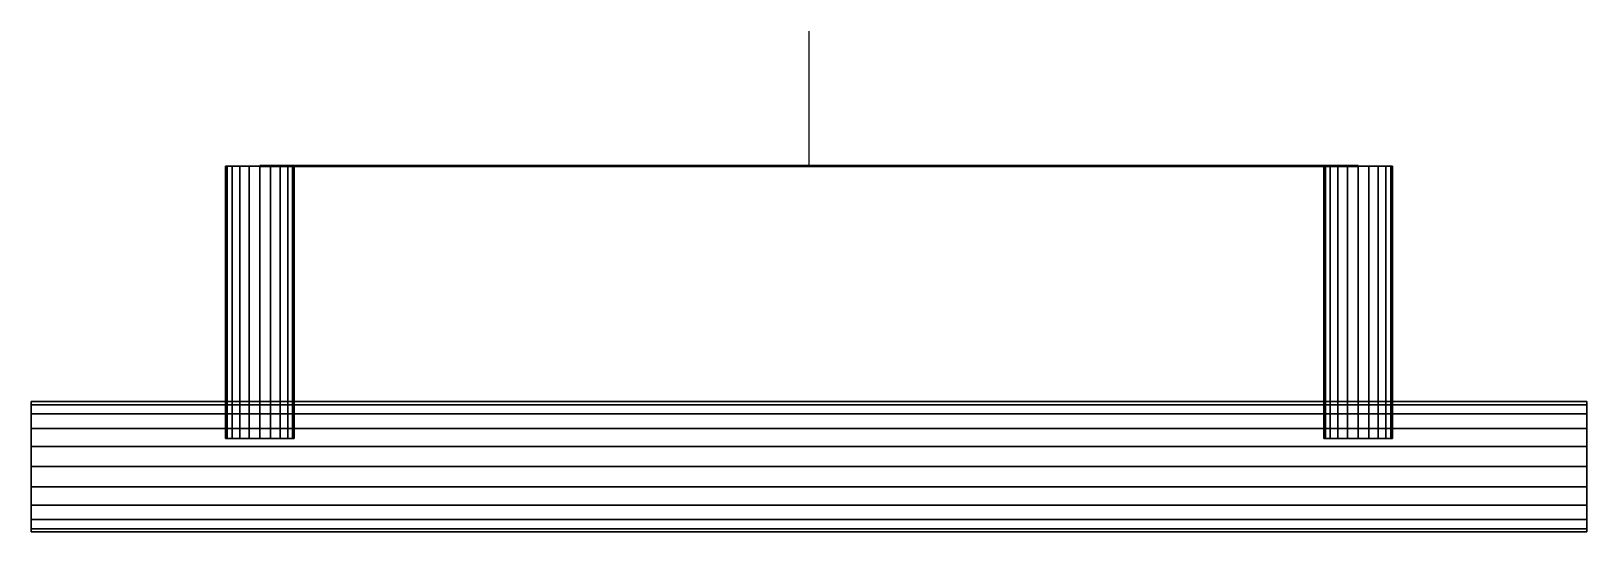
# Model space of a CAD drawing. Extents: x -68 to 68, y -32 to 12.
import ezdxf

# ---------------------------------------------------------------- set-up
doc = ezdxf.new("R2010")
doc.units = 0
doc.layers.get('0').update_dxf_attribs({"linetype": 'CONTINUOUS'})
doc.layers.add('CONTORNO', color=2, linetype='CONTINUOUS')
doc.layers.add('PUXADOR', color=252, linetype='CONTINUOUS')

msp = doc.modelspace()

# ---------------------------------------------------------------- linework, layer by layer
at = {"linetype": 'BYBLOCK'}
msp.add_lwpolyline([(0, 0), (0, 11.80502)], dxfattribs=at)
at = {"layer": 'CONTORNO', "linetype": 'BYBLOCK'}
msp.add_lwpolyline([(-48, -0.05), (48, -0.05), (48, 0.05), (-48, 0.05), (-48, -0.05)], dxfattribs=at)
at = {"layer": 'PUXADOR', "linetype": 'BYBLOCK', "extrusion": (0, -1, 0)}
msp.add_line((-48, 0, -3), (-48, 0, 3), dxfattribs=at)

# ---------------------------------------------------------------- meshes
at = {"layer": 'PUXADOR', "linetype": 'BYBLOCK'}
mesh = msp.add_polymesh((2, 7), dxfattribs=at)
for k, corner in enumerate([(-48, 0, 3), (-49.5, 0, 2.59808), (-50.59808, 0, 1.5), (-51, 0), (-50.59808, 0, -1.5), (-49.5, 0, -2.59808), (-48, 0, -3), (-48, 0, 3), (-48, 0, 2), (-48, 0, 1), (-48, 0), (-48, 0, -1), (-48, 0, -2), (-48, 0, -3)]):
    mesh.set_mesh_vertex(divmod(k, 7), corner)
mesh = msp.add_polymesh((2, 7), dxfattribs=at)
for k, corner in enumerate([(-48, 0, 3), (-46.5, 0, 2.59808), (-45.40192, 0, 1.5), (-45, 0), (-45.40192, 0, -1.5), (-46.5, 0, -2.59808), (-48, 0, -3), (-48, 0, 3), (-48, 0, 2), (-48, 0, 1), (-48, 0), (-48, 0, -1), (-48, 0, -2), (-48, 0, -3)]):
    mesh.set_mesh_vertex(divmod(k, 7), corner)
mesh = msp.add_polymesh((2, 7), dxfattribs=at)
for k, corner in enumerate([(48, 0, 3), (46.5, 0, 2.59808), (45.40192, 0, 1.5), (45, 0), (45.40192, 0, -1.5), (46.5, 0, -2.59808), (48, 0, -3), (48, 0, 3), (48, 0, 2), (48, 0, 1), (48, 0), (48, 0, -1), (48, 0, -2), (48, 0, -3)]):
    mesh.set_mesh_vertex(divmod(k, 7), corner)
mesh = msp.add_polymesh((2, 7), dxfattribs=at)
for k, corner in enumerate([(48, 0, 3), (49.5, 0, 2.59808), (50.59808, 0, 1.5), (51, 0), (50.59808, 0, -1.5), (49.5, 0, -2.59808), (48, 0, -3), (48, 0, 3), (48, 0, 2), (48, 0, 1), (48, 0), (48, 0, -1), (48, 0, -2), (48, 0, -3)]):
    mesh.set_mesh_vertex(divmod(k, 7), corner)
at = {"layer": 'PUXADOR'}
mesh = msp.add_polymesh((2, 11), dxfattribs=at)
for k, corner in enumerate([(-48, -23.85, 3), (-48.93001, -23.85, 2.86), (-49.76, -23.85, 2.43), (-50.43001, -23.85, 1.77), (-50.85, -23.85, 0.93), (-51, -23.85), (-50.85, -23.85, -0.92), (-50.43001, -23.85, -1.76), (-49.76, -23.85, -2.42), (-48.93001, -23.85, -2.85), (-48, -23.85, -3), (-48, 0, 3), (-48.93001, 0, 2.86), (-49.76, 0, 2.43), (-50.43001, 0, 1.77), (-50.85, 0, 0.93), (-51, 0), (-50.85, 0, -0.92), (-50.43001, 0, -1.76), (-49.76, 0, -2.42), (-48.93001, 0, -2.85), (-48, 0, -3)]):
    mesh.set_mesh_vertex(divmod(k, 11), corner)
mesh = msp.add_polymesh((2, 11), dxfattribs=at)
for k, corner in enumerate([(-48, 0, 3), (-47.07, 0, 2.86), (-46.24, 0, 2.43), (-45.57, 0, 1.77), (-45.15, 0, 0.93), (-45, 0), (-45.15, 0, -0.92), (-45.57, 0, -1.76), (-46.24, 0, -2.42), (-47.07, 0, -2.85), (-48, 0, -3), (-48, -23.85, 3), (-47.07, -23.85, 2.86), (-46.24, -23.85, 2.43), (-45.57, -23.85, 1.77), (-45.15, -23.85, 0.93), (-45, -23.85), (-45.15, -23.85, -0.92), (-45.57, -23.85, -1.76), (-46.24, -23.85, -2.42), (-47.07, -23.85, -2.85), (-48, -23.85, -3)]):
    mesh.set_mesh_vertex(divmod(k, 11), corner)
mesh = msp.add_polymesh((2, 11), dxfattribs=at)
for k, corner in enumerate([(48, 0, 3), (47.07, 0, 2.86), (46.24, 0, 2.43), (45.57, 0, 1.77), (45.15, 0, 0.93), (45, 0), (45.15, 0, -0.92), (45.57, 0, -1.76), (46.24, 0, -2.42), (47.07, 0, -2.85), (48, 0, -3), (48, -23.85, 3), (47.07, -23.85, 2.86), (46.24, -23.85, 2.43), (45.57, -23.85, 1.77), (45.15, -23.85, 0.93), (45, -23.85), (45.15, -23.85, -0.92), (45.57, -23.85, -1.76), (46.24, -23.85, -2.42), (47.07, -23.85, -2.85), (48, -23.85, -3)]):
    mesh.set_mesh_vertex(divmod(k, 11), corner)
mesh = msp.add_polymesh((2, 11), dxfattribs=at)
for k, corner in enumerate([(48, -23.85, 3), (48.93, -23.85, 2.86), (49.76, -23.85, 2.43), (50.43, -23.85, 1.77), (50.85, -23.85, 0.93), (51, -23.85), (50.85, -23.85, -0.92), (50.43, -23.85, -1.76), (49.76, -23.85, -2.42), (48.93, -23.85, -2.85), (48, -23.85, -3), (48, 0, 3), (48.93, 0, 2.86), (49.76, 0, 2.43), (50.43, 0, 1.77), (50.85, 0, 0.93), (51, 0), (50.85, 0, -0.92), (50.43, 0, -1.76), (49.76, 0, -2.42), (48.93, 0, -2.85), (48, 0, -3)]):
    mesh.set_mesh_vertex(divmod(k, 11), corner)
mesh = msp.add_polymesh((2, 11), dxfattribs=at)
for k, corner in enumerate([(-68, -26.3, 5.5), (-68, -28.07, 5.23), (-68, -29.66, 4.42), (-68, -30.92, 3.35), (-68, -31.73, 1.76), (-68, -32.01), (-68, -31.73, -1.76), (-68, -30.92, -3.35), (-68, -29.66, -4.42), (-68, -28.07, -5.23), (-68, -26.3, -5.51), (-68, -26.3, 5.5), (-68, -24.54, 5.23), (-68, -22.95, 4.42), (-68, -21.69, 3.35), (-68, -20.88, 1.76), (-68, -20.6), (-68, -20.88, -1.76), (-68, -21.69, -3.35), (-68, -22.95, -4.42), (-68, -24.54, -5.23), (-68, -26.3, -5.51)]):
    mesh.set_mesh_vertex(divmod(k, 11), corner)
mesh = msp.add_polymesh((2, 11), dxfattribs=at)
for k, corner in enumerate([(68, -26.3, 5.5), (68, -24.54, 5.23), (68, -22.95, 4.42), (68, -21.69, 3.35), (68, -20.88, 1.76), (68, -20.6), (68, -20.88, -1.76), (68, -21.69, -3.35), (68, -22.95, -4.42), (68, -24.54, -5.23), (68, -26.3, -5.51), (-68, -26.3, 5.5), (-68, -24.54, 5.23), (-68, -22.95, 4.42), (-68, -21.69, 3.35), (-68, -20.88, 1.76), (-68, -20.6), (-68, -20.88, -1.76), (-68, -21.69, -3.35), (-68, -22.95, -4.42), (-68, -24.54, -5.23), (-68, -26.3, -5.51)]):
    mesh.set_mesh_vertex(divmod(k, 11), corner)
mesh = msp.add_polymesh((2, 11), dxfattribs=at)
for k, corner in enumerate([(68, -26.3, 5.5), (68, -28.07, 5.23), (68, -29.66, 4.42), (68, -30.92, 3.35), (68, -31.73, 1.76), (68, -32.01), (68, -31.73, -1.76), (68, -30.92, -3.35), (68, -29.66, -4.42), (68, -28.07, -5.23), (68, -26.3, -5.51), (68, -26.3, 5.5), (68, -24.54, 5.23), (68, -22.95, 4.42), (68, -21.69, 3.35), (68, -20.88, 1.76), (68, -20.6), (68, -20.88, -1.76), (68, -21.69, -3.35), (68, -22.95, -4.42), (68, -24.54, -5.23), (68, -26.3, -5.51)]):
    mesh.set_mesh_vertex(divmod(k, 11), corner)
mesh = msp.add_polymesh((2, 11), dxfattribs=at)
for k, corner in enumerate([(68, -26.3, 5.5), (68, -28.07, 5.23), (68, -29.66, 4.42), (68, -30.92, 3.35), (68, -31.73, 1.76), (68, -32.01), (68, -31.73, -1.76), (68, -30.92, -3.35), (68, -29.66, -4.42), (68, -28.07, -5.23), (68, -26.3, -5.51), (-68, -26.3, 5.5), (-68, -28.07, 5.23), (-68, -29.66, 4.42), (-68, -30.92, 3.35), (-68, -31.73, 1.76), (-68, -32.01), (-68, -31.73, -1.76), (-68, -30.92, -3.35), (-68, -29.66, -4.42), (-68, -28.07, -5.23), (-68, -26.3, -5.51)]):
    mesh.set_mesh_vertex(divmod(k, 11), corner)

doc.saveas('drawing.dxf')
